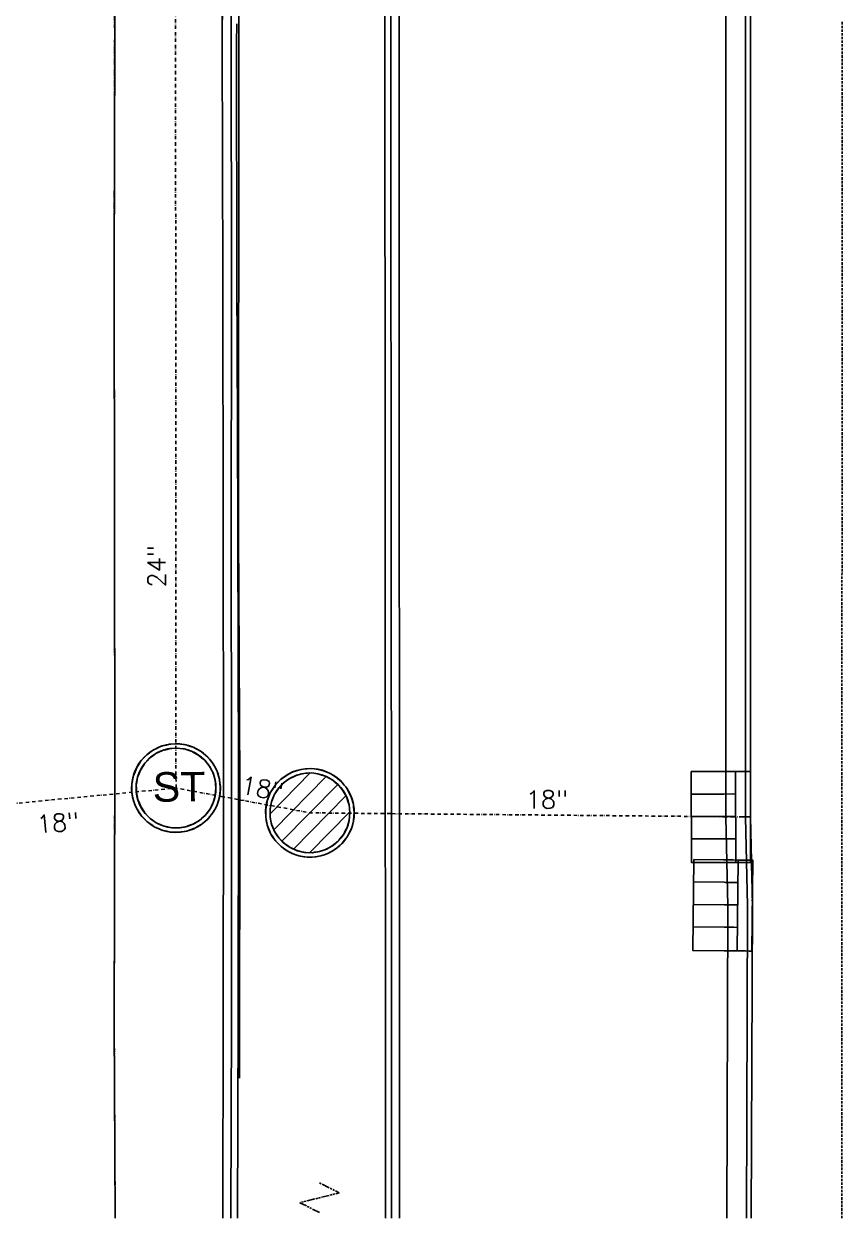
# Model space of a CAD drawing. Header units: inches. Extents: x -5728 to 15181, y 9834 to 15140.
# Drawn here: x 14141 to 15137, y 9881 to 11335 of the extents above; entities that cross this region are included whole.
import ezdxf

# ---------------------------------------------------------------- set-up
doc = ezdxf.new("R2010")
doc.units = ezdxf.units.IN
doc.header["$MEASUREMENT"] = 0
for name, pattern in [('IMPORT-CENTER2 _3_', [13.5, 9, -1.5, 1.5, -1.5]), ('IMPORT-DASHED2 _3_', [4.5, 3, -1.5]), ('IMPORT-SECTION', [18, 9.6, -1.2, 2.4, -1.2, 2.4, -1.2]), ('IMPORT-STRM', [7.8, 4.2, -1.8, 0, -1.8])]:
    doc.linetypes.add(name, pattern=pattern)
for name, color, linetype, lineweight in [('1810 S Park Street_dwg', 147, 'Continuous', 9), ('G-ANNO-MASK', 147, 'Continuous', 9), ('V-NODE-STRM-CIN-E', 147, 'Continuous', 9), ('V-NODE-STRM-FIN-E', 147, 'Continuous', 9), ('V-NODE-STRM-STMH-E', 147, 'Continuous', 9), ('V-PROP-SECT', 147, 'IMPORT-SECTION', 9), ('V-ROAD-CURB-BACK-E', 147, 'Continuous', 9), ('V-ROAD-CURB-FLAG-E', 147, 'Continuous', 9), ('V-ROAD-CURB-FLOW-E', 147, 'Continuous', 9), ('V-RWAY-LINE-E', 147, 'IMPORT-DASHED2 _3_', 9), ('V-STRM-PIPE-E', 147, 'IMPORT-STRM', 9), ('V-SURV-FIGR-E', 147, 'Continuous', 9), ('V-TOPO-CNTR-E', 147, 'IMPORT-CENTER2 _3_', 9)]:
    doc.layers.add(name, color=color, linetype=linetype, lineweight=lineweight)
doc.styles.add('Arial_1', font='arial.ttf', dxfattribs={"height": 36})
doc.styles.add('Simplex', font='simplex_.ttf', dxfattribs={"height": 21.6})

# ---------------------------------------------------------------- blocks, each defined once
blk = doc.blocks.new('1810 S Park Street_dwg-1419150-SITE PLAN')
at = {"layer": 'G-ANNO-MASK', "color": 153, "lineweight": 25}
for p, q in [((9822138.4, 5669543.2), (9822142.4, 5669546.1)), ((9822127, 5669528.8), (9822129.6, 5669532.8)), ((9822129.6, 5669532.8), (9822132, 5669536.5)), ((9822132, 5669536.5), (9822135.4, 5669540)), ((9822135.4, 5669540), (9822138.4, 5669543.2)), ((9822125.4, 5669524.6), (9822127, 5669528.8)), ((9822797.7, 5669521.4), (9822836, 5669521.2)), ((9822836, 5669521.2), (9822837.6, 5669521.2)), ((9822837.6, 5669521.2), (9822848.6, 5669521.1)), ((9822205.4, 5669473), (9822201.7, 5669469.8)), ((9822190.4, 5669462.3), (9822185.5, 5669460.6)), ((9822194.1, 5669464.4), (9822190.4, 5669462.3)), ((9822800, 5669414.3), (9822836.1, 5669413.6)), ((9822836.1, 5669413.6), (9822837.7, 5669413.6)), ((9822837.7, 5669413.6), (9822847.3, 5669413.4)), ((9822836.1, 5669410.5), (9822797, 5669410.8)), ((9822837.7, 5669410.5), (9822836.1, 5669410.5)), ((9822847.4, 5669410.5), (9822837.7, 5669410.5)), ((9822836.2, 5669303), (9822797.8, 5669303.7)), ((9822837.8, 5669302.9), (9822836.2, 5669303)), ((9822847.7, 5669302.7), (9822837.8, 5669302.9))]:
    blk.add_line(p, q, dxfattribs=at)
at = {"layer": 'G-ANNO-MASK', "color": 143, "lineweight": 25}
for p, q in [((9822848.6, 5669521.1), (9822851.7, 5669521.1)), ((9822289.8, 5669497.2), (9822292.4, 5669501.2)), ((9822292.4, 5669501.2), (9822294.8, 5669505)), ((9822294.8, 5669505), (9822298.1, 5669508.5)), ((9822298.1, 5669508.5), (9822301.1, 5669511.7)), ((9822286.3, 5669488.7), (9822288.1, 5669493)), ((9822288.1, 5669493), (9822289.8, 5669497.2)), ((9822284.6, 5669475), (9822284.6, 5669479.6)), ((9822284.6, 5669470.3), (9822284.6, 5669475)), ((9822285.5, 5669465.8), (9822284.6, 5669470.3)), ((9822286.3, 5669461.3), (9822285.5, 5669465.8)), ((9822288.1, 5669456.9), (9822286.3, 5669461.3)), ((9822847.3, 5669413.4), (9822854, 5669413.3)), ((9822851, 5669410.4), (9822847.4, 5669410.5)), ((9822851.8, 5669302.7), (9822847.7, 5669302.7))]:
    blk.add_line(p, q, dxfattribs=at)
at = {"layer": 'G-ANNO-MASK', "color": 153, "lineweight": 25, "flags": 128}
for points in [[(9822142.4, 5669546.1), (9822145.9, 5669548.6), (9822150.6, 5669550.7), (9822154.3, 5669552.4), (9822159.7, 5669553.7), (9822163.3, 5669554.6)], [(9822163.3, 5669554.6), (9822172.6, 5669555), (9822175.6, 5669554.6)], [(9822175.6, 5669554.6), (9822181.7, 5669553.7), (9822185.5, 5669552.4), (9822190.4, 5669550.7), (9822194.1, 5669548.6), (9822198.4, 5669546.1), (9822201.7, 5669543.2), (9822205.4, 5669540), (9822208.2, 5669536.5), (9822211.1, 5669532.8), (9822213.2, 5669528.8), (9822215.4, 5669524.6)], [(9822121.9, 5669506.5), (9822121.9, 5669511.1), (9822122.7, 5669515.7), (9822123.6, 5669520.2), (9822125.4, 5669524.6)], [(9822215.4, 5669524.6), (9822216.6, 5669520.2), (9822218, 5669515.7), (9822218.4, 5669511.1), (9822218.8, 5669506.5), (9822218.4, 5669501.9), (9822218, 5669497.3), (9822216.6, 5669492.8), (9822215.4, 5669488.4), (9822213.2, 5669484.2)], [(9822129.6, 5669480.2), (9822127, 5669484.2), (9822125.4, 5669488.4), (9822123.6, 5669492.8), (9822122.7, 5669497.3), (9822121.9, 5669501.9), (9822121.9, 5669506.5)], [(9822135.2, 5669473.1), (9822132, 5669476.5), (9822129.6, 5669480.2)], [(9822175.6, 5669458.4), (9822172.6, 5669458), (9822163.3, 5669458.4), (9822159.7, 5669459.3), (9822154.3, 5669460.6), (9822150.6, 5669462.3), (9822145.9, 5669464.4), (9822142.4, 5669466.9), (9822138.4, 5669469.8), (9822135.4, 5669473)], [(9822213.2, 5669484.2), (9822211.1, 5669480.2), (9822208.2, 5669476.5), (9822205.4, 5669473)], [(9822185.5, 5669460.6), (9822181.7, 5669459.3), (9822175.6, 5669458.4)], [(9822201.7, 5669469.8), (9822198.4, 5669466.9), (9822194.1, 5669464.4)]]:
    blk.add_lwpolyline(points, dxfattribs=at)
at = {"layer": 'G-ANNO-MASK', "color": 143, "lineweight": 25, "flags": 128}
for points in [[(9822301.1, 5669511.7), (9822305.2, 5669514.6), (9822308.7, 5669517.1), (9822313.3, 5669519.2), (9822317.1, 5669520.9), (9822322.5, 5669522.2), (9822326.1, 5669523.1), (9822335.3, 5669523.5), (9822338.3, 5669523.1), (9822344.4, 5669522.2), (9822348.2, 5669520.9), (9822353.2, 5669519.2), (9822356.8, 5669517.1), (9822361.2, 5669514.6), (9822364.5, 5669511.7), (9822368.1, 5669508.5), (9822370.9, 5669505), (9822373.9, 5669501.2), (9822375.9, 5669497.2), (9822378.1, 5669493), (9822379.4, 5669488.7), (9822380.7, 5669484.2), (9822381.1, 5669479.6), (9822381.6, 5669475), (9822381.1, 5669470.3), (9822380.7, 5669465.8), (9822379.4, 5669461.3), (9822378.1, 5669456.9), (9822375.9, 5669452.7)], [(9822284.6, 5669479.6), (9822285.5, 5669484.2), (9822286.3, 5669488.7)], [(9822294.8, 5669444.9), (9822292.4, 5669448.7), (9822289.8, 5669452.7), (9822288.1, 5669456.9)], [(9822338.3, 5669426.9), (9822335.3, 5669426.4), (9822326.1, 5669426.9), (9822322.5, 5669427.7), (9822317.1, 5669429), (9822313.3, 5669430.8), (9822308.7, 5669432.9), (9822305.2, 5669435.4), (9822301.1, 5669438.2), (9822298.1, 5669441.4), (9822294.8, 5669444.9)], [(9822375.9, 5669452.7), (9822373.9, 5669448.7), (9822370.9, 5669444.9), (9822368.1, 5669441.4), (9822364.5, 5669438.2), (9822361.2, 5669435.4), (9822356.8, 5669432.9), (9822353.2, 5669430.8), (9822348.2, 5669429), (9822344.4, 5669427.7), (9822338.3, 5669426.9)]]:
    blk.add_lwpolyline(points, dxfattribs=at)
at = {"layer": 'V-NODE-STRM-CIN-E', "color": 153, "lineweight": 25}
for p, q in [((9822836, 5669521.2), (9822837.6, 5669521.2)), ((9822837.6, 5669521.2), (9822848.6, 5669521.1)), ((9822835.7, 5669493.8), (9822797.5, 5669494.1)), ((9822837.3, 5669493.8), (9822835.7, 5669493.8)), ((9822848.2, 5669493.8), (9822837.3, 5669493.8)), ((9822835.5, 5669466.5), (9822797.3, 5669466.7)), ((9822837.1, 5669466.5), (9822835.5, 5669466.5)), ((9822847.7, 5669466.4), (9822837.1, 5669466.5)), ((9822835.8, 5669439.2), (9822797.2, 5669439.4)), ((9822837.4, 5669439.1), (9822835.8, 5669439.2)), ((9822847.3, 5669439.1), (9822837.4, 5669439.1)), ((9822836.1, 5669413.6), (9822837.7, 5669413.6)), ((9822837.7, 5669413.6), (9822847.3, 5669413.4)), ((9822837.7, 5669410.5), (9822836.1, 5669410.5)), ((9822847.4, 5669410.5), (9822837.7, 5669410.5)), ((9822836.5, 5669386.3), (9822799.5, 5669387)), ((9822838.1, 5669386.2), (9822836.5, 5669386.3)), ((9822847.5, 5669386.1), (9822838.1, 5669386.2)), ((9822836.8, 5669358.9), (9822799, 5669359.7)), ((9822838.4, 5669358.9), (9822836.8, 5669358.9)), ((9822847.7, 5669358.7), (9822838.4, 5669358.9)), ((9822836.6, 5669331.6), (9822798.4, 5669332.3)), ((9822838.2, 5669331.5), (9822836.6, 5669331.6)), ((9822847.9, 5669331.4), (9822838.2, 5669331.5)), ((9822837.8, 5669302.9), (9822836.2, 5669303)), ((9822847.7, 5669302.7), (9822837.8, 5669302.9))]:
    blk.add_line(p, q, dxfattribs=at)
at = {"layer": 'V-NODE-STRM-CIN-E', "color": 143, "lineweight": 25}
for p, q in [((9822848.6, 5669521.1), (9822851.7, 5669521.1)), ((9822861.6, 5669521), (9822860, 5669521)), ((9822861.6, 5669521), (9822860, 5669521)), ((9822866.4, 5669521), (9822861.6, 5669521)), ((9822866.4, 5669521), (9822861.6, 5669521)), ((9822868, 5669521), (9822866.4, 5669521)), ((9822868, 5669521), (9822866.4, 5669521)), ((9822869.7, 5669521), (9822868, 5669521)), ((9822851.5, 5669493.7), (9822848.2, 5669493.8)), ((9822851.3, 5669466.4), (9822847.7, 5669466.4)), ((9822851.2, 5669439.1), (9822847.3, 5669439.1)), ((9822860.1, 5669410.4), (9822851, 5669410.4)), ((9822860.1, 5669413.1), (9822861.7, 5669413.1)), ((9822860.1, 5669413.1), (9822861.7, 5669413.1)), ((9822860.1, 5669410.4), (9822861.7, 5669410.4)), ((9822861.7, 5669410.4), (9822860.1, 5669410.4)), ((9822861.7, 5669413.1), (9822866.5, 5669413)), ((9822861.7, 5669413.1), (9822866.5, 5669413)), ((9822861.7, 5669410.4), (9822866.5, 5669410.3)), ((9822866.5, 5669410.3), (9822861.7, 5669410.4)), ((9822866.5, 5669413), (9822868.1, 5669413)), ((9822866.5, 5669413), (9822868.1, 5669413)), ((9822866.5, 5669410.3), (9822868.1, 5669410.3)), ((9822868.1, 5669410.3), (9822866.5, 5669410.3)), ((9822868.1, 5669413), (9822872, 5669412.9)), ((9822869, 5669410.3), (9822868.1, 5669410.3)), ((9822853.5, 5669385.9), (9822847.5, 5669386.1)), ((9822852.9, 5669358.6), (9822847.7, 5669358.7)), ((9822852.4, 5669331.3), (9822847.9, 5669331.4)), ((9822860.2, 5669302.5), (9822851.8, 5669302.7)), ((9822861.8, 5669302.5), (9822860.2, 5669302.5)), ((9822861.8, 5669302.5), (9822860.2, 5669302.5)), ((9822866.4, 5669302.4), (9822861.8, 5669302.5)), ((9822866.4, 5669302.4), (9822861.8, 5669302.5)), ((9822868, 5669302.3), (9822866.4, 5669302.4)), ((9822868, 5669302.3), (9822866.4, 5669302.4)), ((9822869.8, 5669302.3), (9822868, 5669302.3))]:
    blk.add_line(p, q, dxfattribs=at)
at = {"layer": 'V-NODE-STRM-CIN-E', "color": 153, "lineweight": 25, "flags": 128}
for points in [[(9822836.1, 5669410.5), (9822797, 5669410.8), (9822797.7, 5669521.4), (9822836, 5669521.2)], [(9822836.2, 5669303), (9822797.8, 5669303.7), (9822800, 5669414.3), (9822836.1, 5669413.6)]]:
    blk.add_lwpolyline(points, dxfattribs=at)
at = {"layer": 'V-NODE-STRM-CIN-E', "color": 143, "lineweight": 25, "flags": 128}
for points in [[(9822860, 5669521), (9822851.7, 5669521.1), (9822851, 5669410.4), (9822847.4, 5669410.5)], [(9822860, 5669521), (9822851.7, 5669521.1), (9822851, 5669410.4), (9822860.1, 5669410.4)], [(9822868.1, 5669410.3), (9822869, 5669410.3), (9822869.7, 5669521), (9822868, 5669521)], [(9822847.3, 5669413.4), (9822854, 5669413.3), (9822860.1, 5669413.1)], [(9822854, 5669413.3), (9822851.8, 5669302.7), (9822847.7, 5669302.7)], [(9822860.2, 5669302.5), (9822851.8, 5669302.7), (9822854, 5669413.3), (9822860.1, 5669413.1)], [(9822868.1, 5669413), (9822872, 5669412.9), (9822869.8, 5669302.3), (9822868, 5669302.3)]]:
    blk.add_lwpolyline(points, dxfattribs=at)
at = {"layer": 'V-NODE-STRM-FIN-E', "color": 143, "lineweight": 25}
for p, q in [((9822284.4, 5669474.1), (9822333.8, 5669523.6)), ((9822288.8, 5669454.7), (9822353.3, 5669519.1)), ((9822298.6, 5669440.6), (9822367.3, 5669509.3)), ((9822312.7, 5669430.8), (9822377.1, 5669495.3)), ((9822332.1, 5669426.4), (9822381.6, 5669475.8)), ((9822386.1, 5669484.2), (9822386.3, 5669481.9))]:
    blk.add_line(p, q, dxfattribs=at)
at = {"layer": 'V-NODE-STRM-FIN-E', "color": 143, "lineweight": 25, "flags": 128}
for points in [[(9822338.9, 5669421.5), (9822335.5, 5669421), (9822325.3, 5669421.5), (9822321.3, 5669422.5), (9822315.3, 5669423.9), (9822311.1, 5669425.8), (9822309.9, 5669426.4), (9822308.9, 5669426.9), (9822306, 5669428.2), (9822304.8, 5669429), (9822299.4, 5669432.9), (9822297.6, 5669434.2), (9822293.7, 5669438.2), (9822290.5, 5669441.6), (9822288.4, 5669444.9), (9822285, 5669450.2), (9822284, 5669452.7), (9822281.2, 5669459.8), (9822280.9, 5669461.3), (9822279.2, 5669469.8), (9822279.2, 5669470.3), (9822279.2, 5669479.6), (9822279.2, 5669480.1), (9822280.9, 5669488.7), (9822281.2, 5669490.2), (9822284, 5669497.2), (9822285, 5669499.7), (9822288.4, 5669505), (9822290.5, 5669508.3), (9822293.7, 5669511.7), (9822297.6, 5669515.8), (9822299.4, 5669517.1), (9822304.8, 5669520.9), (9822306, 5669521.7), (9822308.9, 5669523.1), (9822309.9, 5669523.5), (9822311.1, 5669524.1), (9822315.3, 5669526), (9822321.3, 5669527.4), (9822325.3, 5669528.4), (9822335.5, 5669528.9), (9822338.9, 5669528.4), (9822345.7, 5669527.4), (9822349.9, 5669526), (9822355.4, 5669524.1), (9822356.4, 5669523.5), (9822357.2, 5669523.1), (9822358.7, 5669522.2), (9822363.9, 5669519.2), (9822364.3, 5669519), (9822369.4, 5669514.6), (9822372.1, 5669512.2), (9822375, 5669508.5), (9822378.4, 5669504.2), (9822379.9, 5669501.2), (9822383.1, 5669495), (9822383.7, 5669493), (9822386, 5669485.2), (9822386.1, 5669484.2)], [(9822326.1, 5669523.1), (9822320.5, 5669521.7), (9822317.1, 5669520.9), (9822308.7, 5669517.1), (9822306.9, 5669515.8), (9822301.1, 5669511.7), (9822298, 5669508.3), (9822294.8, 5669505), (9822291.4, 5669499.7), (9822289.8, 5669497.2), (9822287, 5669490.2), (9822286.3, 5669488.7), (9822284.7, 5669480.1), (9822284.6, 5669479.6), (9822284.6, 5669470.3), (9822284.7, 5669469.8), (9822286.3, 5669461.3), (9822287, 5669459.8), (9822289.8, 5669452.7), (9822291.4, 5669450.2), (9822294.8, 5669444.9), (9822298, 5669441.6), (9822301.1, 5669438.2), (9822306.9, 5669434.2), (9822308.7, 5669432.9), (9822317.1, 5669429), (9822320.5, 5669428.2), (9822326.1, 5669426.9), (9822335.3, 5669426.4), (9822344.4, 5669427.7), (9822353.2, 5669430.8), (9822353.5, 5669431), (9822361.2, 5669435.4), (9822363.8, 5669437.7), (9822368.1, 5669441.4), (9822371.6, 5669445.8), (9822373.9, 5669448.7), (9822377.1, 5669454.9), (9822378.1, 5669456.9), (9822380.4, 5669464.7), (9822380.7, 5669465.8), (9822381.6, 5669475), (9822380.7, 5669484.2), (9822380.4, 5669485.2), (9822378.1, 5669493), (9822377.1, 5669495), (9822373.9, 5669501.2), (9822371.6, 5669504.2), (9822368.1, 5669508.5), (9822363.8, 5669512.2), (9822361.2, 5669514.6), (9822353.5, 5669519), (9822353.2, 5669519.2), (9822344.4, 5669522.2), (9822338.3, 5669523.1)], [(9822386.3, 5669481.8), (9822387, 5669475), (9822386.1, 5669465.8), (9822386, 5669464.7), (9822383.7, 5669456.9), (9822383.1, 5669454.9), (9822379.9, 5669448.7), (9822378.4, 5669445.8), (9822375, 5669441.4), (9822372.1, 5669437.7), (9822369.4, 5669435.4), (9822364.3, 5669431), (9822363.9, 5669430.8), (9822358.7, 5669427.7), (9822356.4, 5669426.4), (9822355.4, 5669425.8), (9822349.9, 5669423.9), (9822345.7, 5669422.5), (9822338.9, 5669421.5)]]:
    blk.add_lwpolyline(points, dxfattribs=at)
at = {"layer": 'V-NODE-STRM-FIN-E', "color": 143, "lineweight": 25}
blk.add_circle((9822333, 5669475), 48.6, dxfattribs=at)
for start, end in [(7.3682, 0), (0, 7.2526)]:
    blk.add_arc((9822333, 5669475), 54, start, end, dxfattribs=at)
at = {"layer": 'V-NODE-STRM-STMH-E', "color": 153, "lineweight": 25, "flags": 128}
for points in [[(9822176.2, 5669453), (9822172.8, 5669452.6), (9822162.6, 5669453), (9822158.6, 5669454), (9822152.6, 5669455.5), (9822148.4, 5669457.4), (9822147.1, 5669458), (9822146.2, 5669458.4), (9822143.2, 5669459.7), (9822142.1, 5669460.6), (9822136.7, 5669464.4), (9822134.9, 5669465.7), (9822131, 5669469.8), (9822127.8, 5669473.1), (9822125.7, 5669476.5), (9822122.2, 5669481.8), (9822121.3, 5669484.2), (9822118.4, 5669491.3), (9822118.1, 5669492.8), (9822116.5, 5669501.4), (9822116.5, 5669501.9), (9822116.5, 5669511.1), (9822116.5, 5669511.6), (9822118.1, 5669520.2), (9822118.4, 5669521.7), (9822121.3, 5669528.8), (9822122.2, 5669531.2), (9822125.7, 5669536.5), (9822127.8, 5669539.9), (9822131, 5669543.2), (9822134.9, 5669547.3), (9822136.7, 5669548.6), (9822142.1, 5669552.4), (9822143.2, 5669553.3), (9822146.2, 5669554.6), (9822147.1, 5669555), (9822148.4, 5669555.6), (9822152.6, 5669557.5), (9822158.6, 5669559), (9822162.6, 5669560), (9822172.8, 5669560.4), (9822176.2, 5669560), (9822183, 5669559), (9822187.2, 5669557.5), (9822192.7, 5669555.6), (9822193.7, 5669555), (9822194.4, 5669554.6), (9822196, 5669553.7), (9822201.2, 5669550.7), (9822201.6, 5669550.5), (9822206.6, 5669546.1), (9822209.3, 5669543.8), (9822212.3, 5669540), (9822215.7, 5669535.7), (9822217.2, 5669532.8), (9822220.4, 5669526.6), (9822221, 5669524.6), (9822223.3, 5669516.7), (9822223.4, 5669515.7), (9822224.1, 5669507.5)], [(9822163.3, 5669554.6), (9822157.8, 5669553.3), (9822154.3, 5669552.4), (9822145.9, 5669548.6), (9822144.1, 5669547.3), (9822138.4, 5669543.2), (9822135.2, 5669539.9), (9822132, 5669536.5), (9822128.6, 5669531.2), (9822127, 5669528.8), (9822124.2, 5669521.7), (9822123.6, 5669520.2), (9822122, 5669511.6), (9822121.9, 5669511.1), (9822121.9, 5669501.9), (9822122, 5669501.4), (9822123.6, 5669492.8), (9822124.2, 5669491.3), (9822127, 5669484.2), (9822128.6, 5669481.8), (9822132, 5669476.5), (9822135.2, 5669473.1)], [(9822135.2, 5669473.1), (9822138.4, 5669469.8), (9822144.1, 5669465.7), (9822145.9, 5669464.4), (9822154.3, 5669460.6), (9822157.8, 5669459.7), (9822163.3, 5669458.4), (9822172.6, 5669458), (9822181.7, 5669459.3), (9822190.4, 5669462.3), (9822190.8, 5669462.5), (9822198.4, 5669466.9), (9822201.1, 5669469.2), (9822205.4, 5669473), (9822208.8, 5669477.3), (9822211.1, 5669480.2), (9822214.3, 5669486.4), (9822215.4, 5669488.4), (9822217.7, 5669496.3), (9822218, 5669497.3), (9822218.8, 5669506.5), (9822218, 5669515.7), (9822217.7, 5669516.7), (9822215.4, 5669524.6), (9822214.3, 5669526.6), (9822211.1, 5669532.8), (9822208.8, 5669535.7), (9822205.4, 5669540), (9822201.1, 5669543.8), (9822198.4, 5669546.1), (9822190.8, 5669550.5), (9822190.4, 5669550.7), (9822181.7, 5669553.7), (9822175.6, 5669554.6)], [(9822224.1, 5669505.2), (9822223.4, 5669497.3), (9822223.3, 5669496.3), (9822221, 5669488.4), (9822220.4, 5669486.4), (9822217.2, 5669480.2), (9822215.7, 5669477.3), (9822212.3, 5669473), (9822209.3, 5669469.2), (9822206.6, 5669466.9), (9822201.6, 5669462.5), (9822201.2, 5669462.3), (9822196, 5669459.3), (9822193.7, 5669458), (9822192.7, 5669457.4), (9822187.2, 5669455.5), (9822183, 5669454), (9822176.2, 5669453)], [(9822224.1, 5669507.5), (9822224.2, 5669506.5), (9822224.1, 5669505.2)]]:
    blk.add_lwpolyline(points, dxfattribs=at)
at = {"layer": 'V-NODE-STRM-STMH-E', "color": 153, "lineweight": 25}
blk.add_circle((9822170.2, 5669506.5), 48.6, dxfattribs=at)
for start, end in [(1.0111, 358.79), (0, 1.0111), (358.79, 0)]:
    blk.add_arc((9822170.2, 5669506.5), 54, start, end, dxfattribs=at)
at = {"layer": 'V-PROP-SECT', "color": 143, "lineweight": 25, "flags": 128}
blk.add_lwpolyline([(9822340.8, 5668988.2), (9822316.9, 5669000.4), (9822365, 5669012), (9822341.1, 5669024.2)], dxfattribs=at)
at = {"layer": 'V-ROAD-CURB-BACK-E', "color": 143, "lineweight": 25}
for p, q in [((9822427.4, 5669834.9), (9822433.1, 5670557.6)), ((9822420.8, 5668980.7), (9822427.4, 5669834.7))]:
    blk.add_line(p, q, dxfattribs=at)
at = {"layer": 'V-ROAD-CURB-BACK-E', "color": 153, "lineweight": 25, "flags": 128}
for points in [[(9822851.9, 5670998.8), (9822839.3, 5669465.6), (9822840.9, 5669357.6), (9822836.5, 5668977.4)], [(9822248.5, 5669948.2), (9822249.2, 5670125.6), (9822251.4, 5670412.8), (9822251.7, 5670436.3)], [(9822240.6, 5668982.2), (9822243.6, 5669226.3), (9822246.3, 5669524.8), (9822248, 5669817.1), (9822248.5, 5669947.9)]]:
    blk.add_lwpolyline(points, dxfattribs=at)
at = {"layer": 'V-ROAD-CURB-BACK-E', "color": 143, "lineweight": 25, "flags": 128}
for points in [[(9822875.9, 5670999.1), (9822863.3, 5669465.6), (9822864.9, 5669357.6), (9822860.4, 5668977.2)], [(9822881.5, 5670952.5), (9822869.3, 5669465.7), (9822870.9, 5669357.6), (9822866.4, 5668977.1)]]:
    blk.add_lwpolyline(points, dxfattribs=at)
at = {"layer": 'V-ROAD-CURB-FLAG-E', "color": 153, "lineweight": 25}
for p, q in [((9822234, 5670413.9), (9822237.1, 5670720.8)), ((9822437.9, 5668980.6), (9822450.8, 5670589.8)), ((9822232.2, 5670126.5), (9822234, 5670413.9)), ((9822230.1, 5669818.9), (9822232.2, 5670126.5)), ((9822223.1, 5668982.4), (9822225.5, 5669224.9))]:
    blk.add_line(p, q, dxfattribs=at)
at = {"layer": 'V-ROAD-CURB-FLAG-E', "color": 153, "lineweight": 25, "flags": 128}
blk.add_lwpolyline([(9822225.5, 5669224.9), (9822228.1, 5669526.7), (9822230.1, 5669818.9)], dxfattribs=at)
at = {"layer": 'V-ROAD-CURB-FLOW-E', "color": 153, "lineweight": 25}
for p, q in [((9822242.6, 5670090.2), (9822243, 5670125.3)), ((9822428.5, 5668980.7), (9822431.4, 5669373.8)), ((9822232.8, 5668982.3), (9822235.5, 5669226.3))]:
    blk.add_line(p, q, dxfattribs=at)
at = {"layer": 'V-ROAD-CURB-FLOW-E', "color": 143, "lineweight": 25, "flags": 128}
blk.add_lwpolyline([(9822431.4, 5669373.8), (9822441.4, 5670722.8), (9822437.4, 5670994.7)], dxfattribs=at)
at = {"layer": 'V-ROAD-CURB-FLOW-E', "color": 153, "lineweight": 25, "flags": 128}
for points in [[(9822243, 5670125.3), (9822244.8, 5670412.3), (9822247.5, 5670719.9)], [(9822235.5, 5669226.4), (9822238.1, 5669525.7), (9822240, 5669817.4), (9822242.6, 5670090)]]:
    blk.add_lwpolyline(points, dxfattribs=at)
at = {"layer": 'V-RWAY-LINE-E', "color": 143, "lineweight": 25}
blk.add_line((9822976.7, 5668976.2), (9822988.8, 5670433.2), dxfattribs=at)
at = {"layer": 'V-STRM-PIPE-E', "color": 153, "lineweight": 25}
for p, q in [((9822224, 5669496.1), (9822225.6, 5669495.8)), ((9822225.6, 5669495.8), (9822254.6, 5669490.2)), ((9822433, 5669473.2), (9822835.5, 5669466.2)), ((9822835.5, 5669466.2), (9822837.1, 5669466.2)), ((9822837.1, 5669466.2), (9822847.7, 5669466))]:
    blk.add_line(p, q, dxfattribs=at)
at = {"layer": 'V-STRM-PIPE-E', "color": 143, "lineweight": 25}
for p, q in [((9822847.7, 5669466), (9822859.5, 5669465.8)), ((9822859.5, 5669465.8), (9822861.1, 5669465.8)), ((9822861.1, 5669465.8), (9822865.8, 5669465.7)), ((9822865.8, 5669465.7), (9822867.4, 5669465.7))]:
    blk.add_line(p, q, dxfattribs=at)
at = {"layer": 'V-STRM-PIPE-E', "color": 153, "lineweight": 25, "flags": 128}
for points in [[(9822170.2, 5669506.5), (9822197.3, 5673081.5), (9822255.8, 5673081.1)], [(9821806, 5669474.8), (9822170.2, 5669506.5), (9822224, 5669496.1)]]:
    blk.add_lwpolyline(points, dxfattribs=at)
at = {"layer": 'V-STRM-PIPE-E', "color": 143, "lineweight": 25, "flags": 128}
for points in [[(9822254.6, 5669490.2), (9822333, 5669475), (9822433, 5669473.2)], [(9822867.4, 5669465.7), (9822869.3, 5669465.7), (9822870.9, 5669357.6)]]:
    blk.add_lwpolyline(points, dxfattribs=at)
at = {"layer": 'V-SURV-FIGR-E', "color": 153, "lineweight": 25}
for p, q in [((9822437.9, 5668980.6), (9822450.8, 5670589.8)), ((9822428.5, 5668980.7), (9822431.4, 5669373.8)), ((9822232.8, 5668982.3), (9822235.5, 5669226.3))]:
    blk.add_line(p, q, dxfattribs=at)
at = {"layer": 'V-SURV-FIGR-E', "color": 143, "lineweight": 25}
for p, q in [((9822427.4, 5669834.9), (9822433.1, 5670557.6)), ((9822420.8, 5668980.7), (9822427.4, 5669834.7))]:
    blk.add_line(p, q, dxfattribs=at)
at = {"layer": 'V-SURV-FIGR-E', "color": 153, "lineweight": 25, "flags": 128}
for points in [[(9822091.9, 5668983.4), (9822092.6, 5669219.7), (9822095.8, 5669527.2), (9822098, 5669827.8), (9822100, 5670133.6), (9822103, 5670422.1), (9822105.1, 5670725.7), (9822106.4, 5671024.4), (9822110.4, 5671322), (9822111, 5671626.5), (9822112.3, 5671915.3), (9822115.7, 5672225.4), (9822118.7, 5672529.1), (9822118.7, 5672831), (9822122.9, 5673125.6), (9822127, 5673733.4), (9822123.6, 5674029.5), (9822119.2, 5674217.3)], [(9822223.1, 5668982.4), (9822225.5, 5669224.9), (9822228.1, 5669526.7), (9822230.1, 5669818.9), (9822232.2, 5670126.5), (9822234, 5670413.9), (9822237.1, 5670720.8), (9822240.4, 5671020.7), (9822241, 5671114.9)], [(9822242.6, 5670090.2), (9822243, 5670125.3), (9822244.8, 5670412.3), (9822247.5, 5670719.9), (9822249.4, 5671020.9), (9822249.8, 5671072.2)], [(9822244.8, 5669152.6), (9822248, 5669513.8), (9822248.7, 5669817.5), (9822258.6, 5670935.5)], [(9822248.5, 5669948.2), (9822249.2, 5670125.6), (9822251.4, 5670412.8), (9822251.7, 5670436.3)], [(9822235.5, 5669226.4), (9822238.1, 5669525.7), (9822240, 5669817.4), (9822242.6, 5670090)], [(9822240.6, 5668982.2), (9822243.6, 5669226.3), (9822246.3, 5669524.8), (9822248, 5669817.1), (9822248.5, 5669947.9)]]:
    blk.add_lwpolyline(points, dxfattribs=at)
at = {"layer": 'V-SURV-FIGR-E', "color": 143, "lineweight": 25, "flags": 128}
for points in [[(9822431.4, 5669373.8), (9822441.4, 5670722.8), (9822437.4, 5670994.7)], [(9822881.5, 5670952.5), (9822869.3, 5669465.7), (9822870.9, 5669357.6), (9822866.4, 5668977.1)]]:
    blk.add_lwpolyline(points, dxfattribs=at)
at = {"layer": 'V-TOPO-CNTR-E', "color": 153, "lineweight": 25, "flags": 128}
blk.add_lwpolyline([(9822091.9, 5668983.4), (9822092.6, 5669219.7), (9822095.8, 5669527.2), (9822098, 5669827.8), (9822100, 5670133.6), (9822103, 5670422.1), (9822105.1, 5670725.7), (9822106.4, 5671024.4), (9822110.4, 5671322), (9822111, 5671626.5), (9822112.3, 5671915.3), (9822115.7, 5672225.4), (9822118.7, 5672529.1), (9822118.7, 5672831), (9822122.9, 5673125.6), (9822127, 5673733.4), (9822123.6, 5674029.5), (9822119.2, 5674217.3)], dxfattribs=at)
at = {"layer": 'V-NODE-STRM-STMH-E', "color": 7, "lineweight": 25, "insert": (9822141.8, 5669526), "char_height": 36, "width": 76.682, "attachment_point": 1, "line_spacing_factor": 0.941778, "style": 'Arial_1'}
blk.add_mtext('ST', dxfattribs=at)
at = {"layer": 'V-STRM-PIPE-E', "color": 7, "linetype": 'Continuous', "lineweight": 25, "char_height": 21.6, "attachment_point": 2, "line_spacing_factor": 1.125731, "style": 'Simplex'}
for s, insert, width, rotation in [('24"', (9822137.9, 5669776.8), 66.386, 90), ('18"', (9822277.4, 5669515.8), 61.44, 348.6929), ('18"', (9822025.3, 5669476.2), 61.44, 4.1265)]:
    blk.add_mtext(s, dxfattribs=dict(at, insert=insert, width=width, rotation=rotation))
at = {"layer": 'V-STRM-PIPE-E', "color": 7, "linetype": 'Continuous', "lineweight": 25, "insert": (9822621.8, 5669499.7), "char_height": 21.6, "width": 61.44, "attachment_point": 2, "line_spacing_factor": 1.125731, "style": 'Simplex'}
blk.add_mtext('18"', dxfattribs=at)

msp = doc.modelspace()

# ---------------------------------------------------------------- block references
at = {"layer": '1810 S Park Street_dwg', "color": 165, "lineweight": 25, "rotation": 0.4679201117280023}
msp.add_blockref('1810 S Park Street_dwg-1419150-SITE PLAN', (-9761215.3, -5739127.4), dxfattribs=at)

doc.saveas('drawing.dxf')
